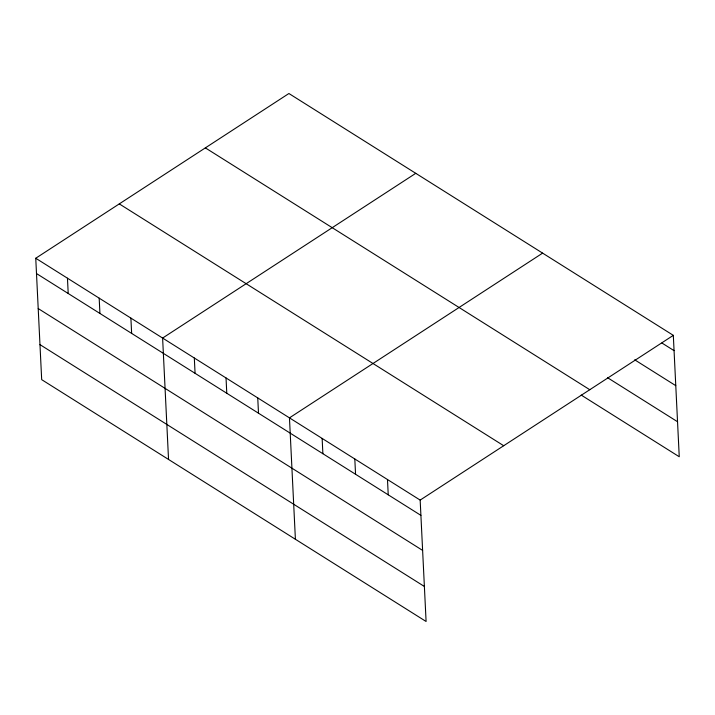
<?xml version="1.0" encoding="UTF-8"?>
<svg xmlns="http://www.w3.org/2000/svg" width="715" height="715" viewBox="0 0 715 715"><rect width="100%" height="100%" fill="white"/><g stroke="black" fill="none" stroke-linecap="round" stroke-linejoin="round"><path stroke-width="1.07" d="M35.75 258.249L420.161 500.089L426.095 621.487L41.684 379.647L35.75 258.249L288.905 93.513L673.316 335.353L679.25 456.751L581.224 395.082M415.755 173.325L162.609 338.061L168.543 459.45M542.614 253.128L289.459 417.864L295.402 539.262M420.161 500.089L673.316 335.353M661.92 343.012L674.057 350.645M634.697 359.815L675.773 385.662M607.518 377.681L677.534 421.734M205.357 147.88L589.777 389.72M119.289 203.891L503.7 445.722M36.501 273.55L420.912 515.381M38.208 308.558L422.619 550.398M39.977 344.63L424.388 586.47M387.485 479.533L388.236 494.825M354.81 458.976L355.561 474.268M322.134 438.42L322.885 453.712M257.749 397.915L258.499 413.207M226.038 377.958L226.78 393.259M194.319 358.009L195.07 373.302M130.89 318.104L131.64 333.405M99.179 298.155L99.93 313.447M67.46 278.207L68.211 293.499"/></g></svg>
